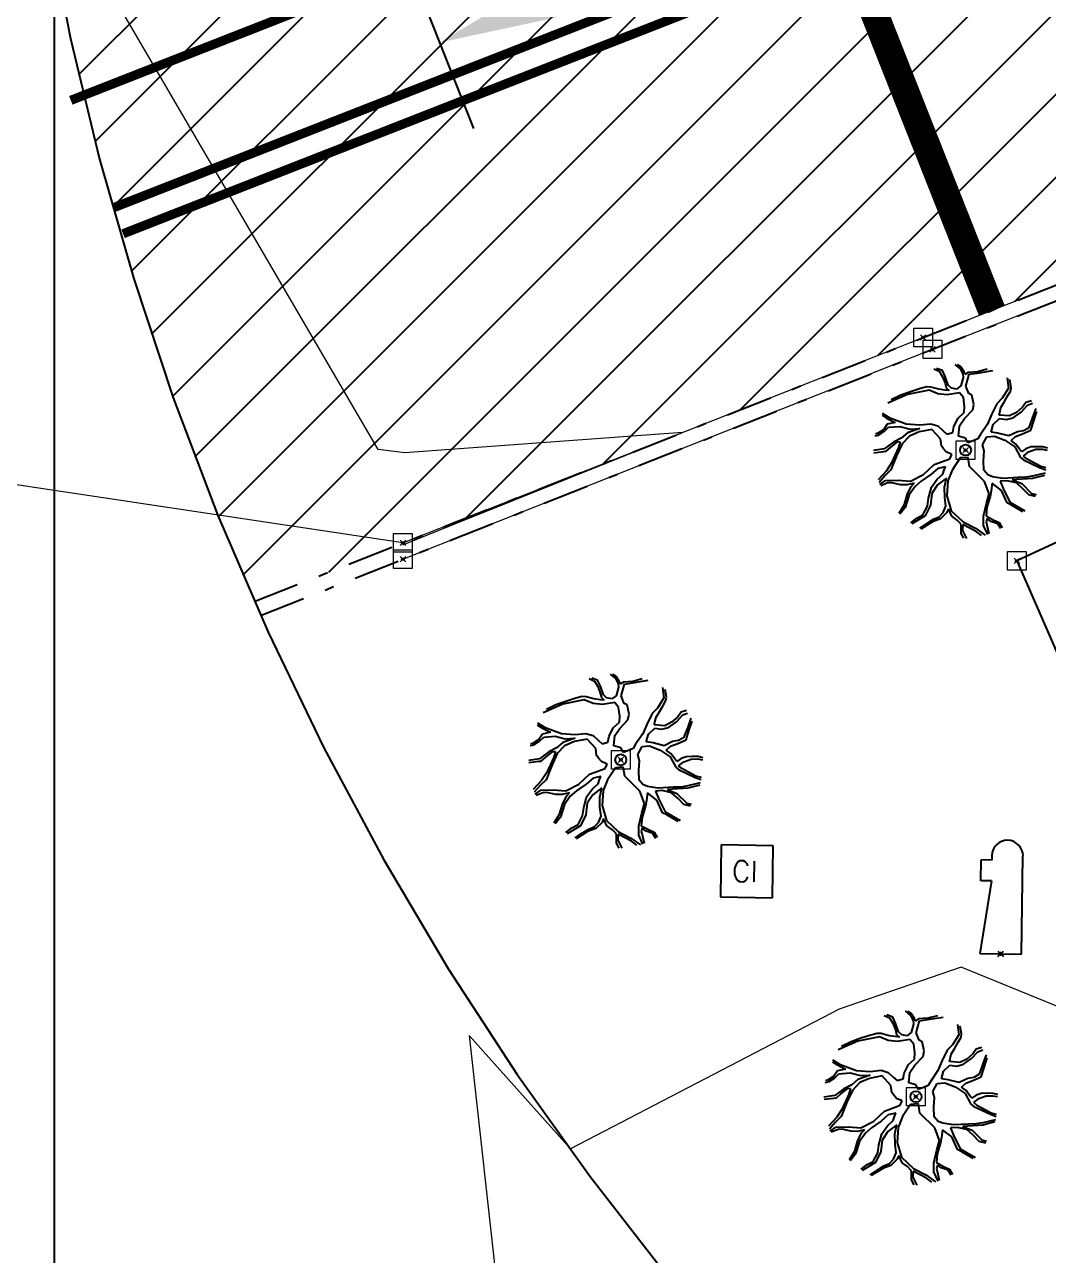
# Model space of a CAD drawing. Extents: x 350769 to 354978, y 6304672 to 6307963.
# Drawn here: x 352299.68 to 352310.75, y 6305327.12 to 6305340.43 of the extents above; entities that cross this region are included whole.
import ezdxf

# ---------------------------------------------------------------- set-up
doc = ezdxf.new("R2010")
doc.units = 0
doc.header["$PDMODE"] = 35
doc.header["$PDSIZE"] = 0.03
for name, pattern in [('3-5', [8, 3, -5]), ('4.0 - LO RECABARREN - DESNIVEL NUEVO$0$HIDDEN', [0.375, 0.25, -0.125]), ('CONTINUOS', [0]), ('DASHED', [19.05, 12.7, -6.35]), ('HIDDEN', [9.525, 6.35, -3.175]), ('JPG_DASHDOT', [1, 0.5, -0.25, 0, -0.25])]:
    doc.linetypes.add(name, pattern=pattern)
doc.layers.get('0').update_dxf_attribs({"linetype": 'CONTINUOUS'})
doc.layers.get('Defpoints').update_dxf_attribs({"linetype": 'CONTINUOUS'})
for name, color, linetype in [('00_Demarcacion Existente', 252, 'CONTINUOUS'), ('02_Geo ext_Acotamiento', 7, 'CONTINUOUS'), ('1-coordenadas', 8, 'CONTINUOUS'), ('1-PAVIMENTO', 161, 'CONTINUOUS'), ('1-RADIER', 251, 'CONTINUOUS'), ('1-SOLERA', 212, 'CONTINUOUS'), ('2-ACHURADO PAVIMENTO HORMIGON 3', 8, 'CONTINUOUS'), ('C-TINN', 5, 'CONTINUOUS'), ('C-TOPO-MAJR', 9, 'CONTINUOUS'), ('C-TOPO-MINR', 8, 'CONTINUOUS'), ('LE_proyección abajo', 4, 'HIDDEN'), ('TOP-URB-SOLERAS -PAV', 2, 'JPG_DASHDOT'), ('Z-ARBOL', 253, 'CONTINUOUS'), ('Z-CR', 253, 'CONTINUOUS'), ('Z-GRIF', 253, 'CONTINUOUS')]:
    doc.layers.add(name, color=color, linetype=linetype)
doc.layers.add('0_ASD_TOPOGRAFIA_ELEMENTOS', color=7, linetype='CONTINUOS', lineweight=5, true_color=0xbdbdbd)
doc.styles.add('ROMANS', font='romans.shx', dxfattribs={"width": 0.65})
doc.dimstyles.new('Principal', dxfattribs={"dimscale": 0, "dimtxt": 2, "dimasz": 2, "dimexe": 1, "dimexo": 1, "dimtad": 1, "dimrnd": 0.05, "dimzin": 1, "dimtxsty": 'ROMANS', "dimcen": 2.5, "dimclrt": 2, "dimaunit": 2, "dimadec": 0, "dimazin": 0, "dimtfac": 1, "dimtmove": 0, "dimatfit": 3, "dimfxl": 1, "dimfxlon": 1, "dimarcsym": 0})

# ---------------------------------------------------------------- blocks, each defined once
blk = doc.blocks.new('COORDENADAS')
at = {"layer": '1-coordenadas'}
blk.add_line((120, -900.625), (120, -0.625), dxfattribs=at)
blk = doc.blocks.new('CR')
at = {"layer": 'Z-CR', "color": 9, "true_color": 0xbdbdbd}
for p, q in [((-1.125, 1.125), (-1.125, -1.125)), ((1.125, 1.125), (-1.125, 1.125)), ((1.125, -1.125), (1.125, 1.125)), ((-1.125, -1.125), (1.125, -1.125))]:
    blk.add_line(p, q, dxfattribs=at)
at = {"layer": 'Z-CR', "color": 9, "true_color": 0xbdbdbd, "style": 'ROMANS'}
blk.add_text('CI', height=0.9, dxfattribs=at).set_placement((-0.651, -0.452))
blk = doc.blocks.new('GRIF')
at = {"layer": 'Z-GRIF'}
for p, q in [((-0.562, 1.969), (-0.562, 2.531)), ((-0.281, 2.531), (-0.562, 2.531)), ((-0.281, 2.651), (-0.281, 2.531)), ((0.562, 0), (0.562, 2.651)), ((-0.281, 1.969), (-0.562, 0)), ((-0.281, 1.969), (-0.562, 1.969)), ((-0.562, 0), (0.562, 0))]:
    blk.add_line(p, q, dxfattribs=at)
blk.add_arc((0.141, 2.651), 0.422, 0, 180, dxfattribs=at)
blk.add_point((0, 0), dxfattribs=at)
blk = doc.blocks.new('ARBOL')
at = {"layer": 'Z-ARBOL', "color": 9, "linetype": 'Continuous', "true_color": 0xbdbdbd}
for p, q in [((-1.403, 3.597), (-1.165, 3.491)), ((-1.029, 3.526), (-1.286, 3.62)), ((-1.165, 3.491), (-1.017, 3.252)), ((-0.902, 3.26), (-1.029, 3.526)), ((-0.477, 3.797), (-0.24, 3.601)), ((-0.207, 3.685), (-0.352, 3.773)), ((-0.24, 3.601), (-0.123, 3.368)), ((-0.057, 3.46), (-0.207, 3.685)), ((-0.123, 3.368), (-0.104, 3.213)), ((-0.029, 3.35), (-0.057, 3.46)), ((0.118, 3.442), (-0.029, 3.35)), ((0.016, 2.829), (0.166, 3.358)), ((0.526, 3.47), (0.118, 3.442)), ((0.166, 3.358), (0.515, 3.412)), ((0.515, 3.412), (1.206, 3.526)), ((0.952, 3.585), (0.526, 3.47)), ((-1.989, 2.729), (-2.436, 2.588)), ((-1.717, 2.798), (-1.989, 2.729)), ((-1.54, 2.794), (-1.717, 2.798)), ((-1.187, 2.697), (-1.54, 2.794)), ((-1.017, 3.252), (-0.911, 2.96)), ((-0.911, 2.96), (-0.854, 2.754)), ((-0.767, 2.873), (-0.902, 3.26)), ((-0.854, 2.754), (-0.73, 2.639)), ((-0.63, 2.741), (-0.767, 2.873)), ((-0.396, 2.696), (-0.63, 2.741)), ((-0.207, 2.841), (-0.396, 2.696)), ((-0.104, 3.213), (-0.207, 2.841)), ((0.148, 2.502), (0.016, 2.829)), ((1.905, 2.74), (1.627, 2.295)), ((1.849, 3.198), (1.905, 2.74)), ((2.025, 2.777), (1.962, 3.121)), ((1.998, 2.632), (2.025, 2.777)), ((-2.573, 2.463), (-3.436, 2.075)), ((-2.87, 2.43), (-3.296, 2.225)), ((-2.436, 2.588), (-2.87, 2.43)), ((-1.615, 2.657), (-2.573, 2.463)), ((-1.226, 2.493), (-1.615, 2.657)), ((-0.816, 2.445), (-1.226, 2.493)), ((-0.92, 2.661), (-1.187, 2.697)), ((-0.73, 2.639), (-0.92, 2.661)), ((-0.266, 2.536), (-0.816, 2.445)), ((-0.096, 2.323), (-0.266, 2.536)), ((-0.041, 1.935), (-0.096, 2.323)), ((0.28, 2.432), (0.148, 2.502)), ((0.364, 2.024), (0.28, 2.432)), ((1.627, 2.295), (1.387, 2.055)), ((1.729, 2.155), (1.875, 2.414)), ((1.875, 2.414), (1.998, 2.632)), ((2.914, 2.185), (2.673, 2.111)), ((-0.333, 1.418), (-0.059, 1.667)), ((-0.059, 1.667), (-0.041, 1.935)), ((-0.047, 1.394), (0.316, 1.777)), ((0.316, 1.777), (0.364, 2.024)), ((1.387, 2.055), (1.15, 1.572)), ((1.485, 1.554), (1.564, 1.885)), ((1.564, 1.885), (1.729, 2.155)), ((2.249, 1.664), (1.945, 1.511)), ((2.109, 1.435), (2.463, 1.684)), ((2.52, 1.899), (2.249, 1.664)), ((2.463, 1.684), (2.748, 1.991)), ((2.673, 2.111), (2.52, 1.899)), ((2.748, 1.991), (2.957, 2.072)), ((3.108, 1.847), (2.968, 1.452)), ((3.018, 1.291), (3.163, 1.716)), ((-3.7, 1.548), (-3.498, 1.419)), ((-3.69, 1.634), (-3.381, 1.442)), ((-3.47, 1.143), (-3.63, 0.901)), ((-3.498, 1.419), (-3.116, 1.225)), ((-3.116, 1.225), (-3.47, 1.143)), ((-3.381, 1.442), (-2.627, 1.162)), ((-2.627, 1.162), (-2.021, 1.122)), ((-2.021, 1.122), (-1.544, 1.167)), ((-1.544, 1.167), (-1.222, 1.075)), ((-0.517, 1.046), (-0.333, 1.418)), ((-0.27, 1.074), (-0.047, 1.394)), ((0.973, 1.154), (0.657, 0.687)), ((1.15, 1.572), (0.973, 1.154)), ((1.13, 0.793), (1.228, 1.135)), ((1.228, 1.135), (1.504, 1.399)), ((1.945, 1.511), (1.485, 1.554)), ((1.504, 1.399), (1.819, 1.354)), ((1.819, 1.354), (2.109, 1.435)), ((2.839, 1.115), (2.78, 0.975)), ((2.968, 1.452), (2.839, 1.115)), ((2.891, 0.879), (3.018, 1.291)), ((-4.02, 0.629), (-3.835, 0.669)), ((-3.923, 0.716), (-3.985, 0.728)), ((-3.63, 0.901), (-3.923, 0.716)), ((-3.835, 0.669), (-3.594, 0.834)), ((-3.594, 0.834), (-3.415, 1.011)), ((-3.415, 1.011), (-2.907, 1.05)), ((-2.907, 1.05), (-2.46, 0.935)), ((-2.574, 0.761), (-2.845, 0.526)), ((-2.487, 0.623), (-2.811, 0.278)), ((-2.02, 0.956), (-2.574, 0.761)), ((-2.048, 0.811), (-2.487, 0.623)), ((-2.46, 0.935), (-2.02, 0.956)), ((-1.495, 0.916), (-2.048, 0.811)), ((-1.107, 0.496), (-1.495, 0.916)), ((-1.222, 1.075), (-1.003, 0.868)), ((-1.003, 0.868), (-0.823, 0.713)), ((-0.823, 0.713), (-0.567, 0.785)), ((-0.567, 0.785), (-0.517, 1.046)), ((-0.309, 0.615), (-0.27, 1.074)), ((-0.003, 0.526), (-0.309, 0.615)), ((0.657, 0.687), (0.541, 0.498)), ((0.749, 0.232), (0.945, 0.586)), ((0.945, 0.586), (1.274, 0.614)), ((1.429, 0.75), (1.13, 0.793)), ((1.274, 0.614), (1.74, 0.435)), ((1.922, 0.626), (1.429, 0.75)), ((2.296, 0.811), (1.922, 0.626)), ((2.013, 0.428), (2.208, 0.602)), ((2.208, 0.602), (2.522, 0.723)), ((2.562, 0.851), (2.296, 0.811)), ((2.522, 0.723), (2.891, 0.879)), ((2.78, 0.975), (2.562, 0.851)), ((-3.598, 0.051), (-4.08, -0.022)), ((-3.185, 0.35), (-3.598, 0.051)), ((-3.521, -0.054), (-3.326, 0.12)), ((-3.326, 0.12), (-3.003, 0.375)), ((-2.972, 0.113), (-3.28, -0.567)), ((-2.845, 0.526), (-3.185, 0.35)), ((-2.811, 0.278), (-3.057, -0.248)), ((-3.003, 0.375), (-2.891, 0.369)), ((-2.891, 0.369), (-2.972, 0.113)), ((-1.069, 0.187), (-1.107, 0.496)), ((-0.979, 0.064), (-1.069, 0.187)), ((-0.861, -0.079), (-0.979, 0.064)), ((0.12, 0.322), (-0.003, 0.526)), ((0.541, 0.498), (0.12, 0.322)), ((0.826, -0.039), (0.749, 0.232)), ((1.74, 0.435), (2.184, 0.139)), ((2.225, 0.267), (2.013, 0.428)), ((2.184, 0.139), (2.434, -0.331)), ((2.391, 0.039), (2.225, 0.267)), ((2.484, -0.069), (2.391, 0.039)), ((2.67, 0.062), (2.484, -0.069)), ((2.895, 0.139), (2.67, 0.062)), ((2.788, -0.082), (3.118, 0.036)), ((3.155, 0.15), (2.895, 0.139)), ((3.118, 0.036), (3.409, 0.041)), ((3.428, 0.143), (3.155, 0.15)), ((3.409, 0.041), (3.612, 0.003)), ((3.628, 0.09), (3.428, 0.143)), ((-4.066, -0.115), (-3.635, -0.062)), ((-3.635, -0.062), (-3.521, -0.054)), ((-3.057, -0.248), (-3.307, -0.878)), ((-1.388, -0.641), (-0.693, -0.382)), ((-0.607, -0.187), (-0.861, -0.079)), ((-0.693, -0.382), (-0.607, -0.187)), ((-0.234, -0.349), (-0.595, -0.883)), ((0.11, -0.324), (-0.234, -0.349)), ((0.178, -0.729), (0.11, -0.324)), ((0.792, -0.47), (0.826, -0.039)), ((0.808, -0.895), (0.792, -0.47)), ((2.434, -0.331), (2.56, -0.43)), ((2.56, -0.264), (2.788, -0.082)), ((2.727, -0.401), (2.56, -0.264)), ((2.56, -0.43), (3.301, -0.782)), ((3.107, -0.61), (2.727, -0.401)), ((-3.508, -0.915), (-3.874, -1.313)), ((-3.307, -0.878), (-3.565, -1.13)), ((-3.28, -0.567), (-3.508, -0.915)), ((-2.433, -1.376), (-1.859, -1.079)), ((-1.537, -1.08), (-1.964, -1.376)), ((-1.859, -1.079), (-1.388, -0.641)), ((-1.226, -0.808), (-1.537, -1.08)), ((-1.253, -1.285), (-1, -1.062)), ((-0.89, -0.736), (-1.226, -0.808)), ((-1, -1.062), (-0.949, -0.876)), ((-0.949, -0.876), (-0.89, -0.736)), ((-0.595, -0.883), (-0.783, -1.36)), ((0.844, -1.384), (0.178, -0.729)), ((0.98, -1.093), (0.808, -0.895)), ((3.522, -1.022), (2.971, -1.156)), ((3.327, -0.727), (3.107, -0.61)), ((3.301, -0.782), (3.556, -0.877)), ((3.574, -0.789), (3.327, -0.727)), ((-3.565, -1.13), (-3.831, -1.435)), ((-3.796, -1.524), (-3.541, -1.346)), ((-3.449, -1.454), (-3.747, -1.578)), ((-3.541, -1.346), (-2.989, -1.331)), ((-3.269, -1.443), (-3.449, -1.454)), ((-2.882, -1.532), (-3.269, -1.443)), ((-2.989, -1.331), (-2.433, -1.376)), ((-2.593, -1.542), (-2.882, -1.532)), ((-2.273, -1.468), (-2.593, -1.542)), ((-2.581, -1.981), (-2.412, -1.607)), ((-2.235, -1.61), (-2.5, -1.982)), ((-2.412, -1.607), (-2.273, -1.468)), ((-1.964, -1.376), (-2.235, -1.61)), ((-1.515, -1.642), (-1.253, -1.285)), ((-1.237, -1.544), (-1.487, -1.919)), ((-0.841, -1.243), (-1.237, -1.544)), ((-0.934, -1.647), (-0.841, -1.243)), ((-0.783, -1.36), (-0.829, -2.029)), ((1.046, -1.935), (0.844, -1.384)), ((1.19, -1.179), (0.98, -1.093)), ((1.184, -1.464), (1.136, -1.801)), ((1.592, -1.783), (1.184, -1.464)), ((1.645, -1.25), (1.19, -1.179)), ((1.833, -1.361), (1.539, -1.381)), ((1.539, -1.381), (1.67, -1.707)), ((2.33, -1.215), (1.645, -1.25)), ((2.251, -1.456), (1.833, -1.361)), ((2.967, -1.261), (2.068, -1.316)), ((2.068, -1.316), (2.488, -1.486)), ((2.542, -1.708), (2.251, -1.456)), ((2.671, -1.205), (2.33, -1.215)), ((2.488, -1.486), (2.923, -1.916)), ((2.971, -1.156), (2.671, -1.205)), ((3.494, -1.121), (2.967, -1.261)), ((-2.711, -2.409), (-2.581, -1.981)), ((-2.5, -1.982), (-2.67, -2.537)), ((-1.691, -2.483), (-1.64, -2.131)), ((-1.64, -2.131), (-1.515, -1.642)), ((-1.487, -1.919), (-1.553, -2.434)), ((-0.924, -2.102), (-0.934, -1.647)), ((-0.869, -2.489), (-0.924, -2.102)), ((-0.829, -2.029), (-0.631, -2.685)), ((0.931, -2.365), (1.046, -1.935)), ((1.089, -2.048), (0.947, -2.534)), ((1.136, -1.801), (1.089, -2.048)), ((1.84, -2.342), (1.592, -1.783)), ((1.67, -1.707), (1.96, -2.305)), ((2.797, -1.983), (2.542, -1.708)), ((3.09, -2.053), (2.797, -1.983)), ((2.923, -1.916), (3.123, -1.969)), ((-2.944, -2.787), (-2.711, -2.409)), ((-2.67, -2.537), (-2.906, -2.839)), ((-1.893, -2.866), (-1.691, -2.483)), ((-1.553, -2.434), (-1.79, -2.916)), ((-0.986, -2.768), (-0.869, -2.489)), ((-0.76, -2.6), (-0.825, -2.769)), ((-0.614, -2.929), (-0.76, -2.6)), ((-0.631, -2.685), (-0.112, -3.176)), ((0.792, -2.926), (0.931, -2.365)), ((0.947, -2.534), (0.907, -2.918)), ((2.032, -2.439), (1.84, -2.342)), ((1.96, -2.305), (2.63, -2.689)), ((2.541, -2.732), (2.032, -2.439)), ((-2.428, -3.216), (-2.163, -3.011)), ((-1.79, -2.916), (-2.375, -3.272)), ((-2.163, -3.011), (-1.893, -2.866)), ((-1.468, -3.174), (-1.982, -3.498)), ((-1.763, -3.283), (-1.414, -3.063)), ((-1.104, -3.047), (-1.468, -3.174)), ((-1.414, -3.063), (-1.168, -2.959)), ((-1.168, -2.959), (-0.986, -2.768)), ((-0.825, -2.769), (-1.104, -3.047)), ((-0.371, -3.096), (-0.614, -2.929)), ((-0.209, -3.263), (-0.371, -3.096)), ((-0.194, -3.356), (-0.209, -3.263)), ((-0.112, -3.176), (0.447, -3.464)), ((0.795, -3.334), (0.792, -2.926)), ((0.95, -3.032), (0.906, -3.174)), ((0.906, -3.174), (0.947, -3.302)), ((0.907, -2.918), (1.258, -3.106)), ((1.12, -3.155), (0.95, -3.032)), ((1.423, -3.258), (1.12, -3.155)), ((1.258, -3.106), (1.481, -3.209)), ((1.558, -3.479), (1.423, -3.258)), ((1.481, -3.209), (1.614, -3.445)), ((-2.023, -3.459), (-1.763, -3.283)), ((-0.193, -3.688), (-0.194, -3.356)), ((-0.073, -3.907), (-0.193, -3.688)), ((-0.118, -3.295), (-0.137, -3.563)), ((-0.137, -3.563), (0.039, -3.913)), ((0.469, -3.603), (-0.118, -3.295)), ((0.447, -3.464), (0.866, -3.771)), ((0.709, -3.785), (0.469, -3.603)), ((0.979, -3.736), (0.795, -3.334)), ((0.947, -3.302), (1.033, -3.696))]:
    blk.add_line(p, q, dxfattribs=at)
at = {"layer": 'Z-ARBOL', "color": 9, "true_color": 0xbdbdbd}
blk.add_circle((0, 0), 0.245, dxfattribs=at)
blk = doc.blocks.new('*D1090')
at = {"layer": '02_Geo ext_Acotamiento', "color": 0, "lineweight": -2}
for p, q in [((352316.036, 6305346.003), (352316.771, 6305344.143)), ((352306.026, 6305340.97), (352314.544, 6305344.338)), ((352303.798, 6305341.164), (352304.533, 6305339.304))]:
    blk.add_line(p, q, dxfattribs=at)
at = {"layer": '02_Geo ext_Acotamiento', "color": 0}
for points in [[(352314.421, 6305344.648), (352314.666, 6305344.028), (352316.404, 6305345.073)], [(352305.903, 6305341.28), (352306.148, 6305340.66), (352304.166, 6305340.234)]]:
    blk.add_solid(points, dxfattribs=at)
at = {"layer": 'Defpoints', "color": 0}
for p in [(352315.623, 6305347.048), (352316.404, 6305345.073), (352303.385, 6305342.209)]:
    blk.add_point(p, dxfattribs=at)
at = {"layer": '02_Geo ext_Acotamiento', "color": 2, "insert": (352309.617, 6305344.342), "char_height": 2, "attachment_point": 5, "rotation": 21.5742, "style": 'ROMANS'}
blk.add_mtext('13,15', dxfattribs=at)
blk = doc.blocks.new('A$C66036E5C')
at = {"layer": 'LE_proyección abajo', "color": 210, "linetype": 'DASHED', "ltscale": 20}
blk.add_arc((88.31, 32.205), 31.908, 130.2319, 77.1073, dxfattribs=at)
blk = doc.blocks.new('TOPOGRAFIA')
at = {"layer": '1-coordenadas', "color": 9, "linetype": '4.0 - LO RECABARREN - DESNIVEL NUEVO$0$HIDDEN', "lineweight": 0, "ltscale": 50, "true_color": 0xbdbdbd}
blk.add_line((390300, 6302300), (390300, 6303200), dxfattribs=at)
at = {"layer": '1-PAVIMENTO', "color": 9, "lineweight": 0, "true_color": 0xbdbdbd}
for points in [[(390309.395, 6302337.044), (390316.578, 6302339.886)], [(390303.769, 6302334.824), (390309.395, 6302337.044)], [(390303.769, 6302334.824), (390289.868, 6302336.911)]]:
    blk.add_lwpolyline(points, dxfattribs=at)
at = {"layer": '1-RADIER', "color": 9, "lineweight": 0, "true_color": 0xbdbdbd, "flags": 128}
blk.add_lwpolyline([(390310.408, 6302334.63), (390310.929, 6302333.433), (390311.993, 6302333.938), (390311.684, 6302335.22), (390310.408, 6302334.63)], dxfattribs=at)
at = {"layer": '1-SOLERA', "color": 9, "lineweight": 0, "true_color": 0xbdbdbd, "flags": 128}
blk.add_lwpolyline([(390303.769, 6302334.648), (390309.496, 6302336.917), (390316.599, 6302339.707, -0.147864), (390318.009, 6302339.821, -1.424006)], format="xyb", dxfattribs=at)
at = {"layer": 'C-TINN', "color": 9, "linetype": 'Continuous', "lineweight": 0, "true_color": 0xbdbdbd}
for points, elevation in [([(390309.295, 6302336.944), (390309.295, 6302337.144), (390309.495, 6302337.144), (390309.495, 6302336.944), (390309.295, 6302336.944)], 672.531), ([(390309.396, 6302336.817), (390309.396, 6302337.017), (390309.596, 6302337.017), (390309.596, 6302336.817), (390309.396, 6302336.817)], 672.83), ([(390309.753, 6302335.727), (390309.753, 6302335.927), (390309.953, 6302335.927), (390309.953, 6302335.727), (390309.753, 6302335.727)], 672.769), ([(390303.669, 6302334.724), (390303.669, 6302334.924), (390303.869, 6302334.924), (390303.869, 6302334.724), (390303.669, 6302334.724)], 672.464), ([(390303.669, 6302334.548), (390303.669, 6302334.748), (390303.869, 6302334.748), (390303.869, 6302334.548), (390303.669, 6302334.548)], 672.755), ([(390310.308, 6302334.53), (390310.308, 6302334.73), (390310.508, 6302334.73), (390310.508, 6302334.53), (390310.308, 6302334.53)], 672.767), ([(390306.025, 6302332.378), (390306.025, 6302332.578), (390306.225, 6302332.578), (390306.225, 6302332.378), (390306.025, 6302332.378)], 672.729), ([(390309.216, 6302328.736), (390309.216, 6302328.936), (390309.416, 6302328.936), (390309.416, 6302328.736), (390309.216, 6302328.736)], 673.095)]:
    blk.add_lwpolyline(points, dxfattribs=dict(at, elevation=elevation))
for p in [(390309.395, 6302337.044, 672.531), (390309.496, 6302336.917, 672.83), (390309.853, 6302335.827, 672.769), (390303.769, 6302334.824, 672.464), (390303.769, 6302334.648, 672.755), (390310.408, 6302334.63, 672.767), (390306.125, 6302332.478, 672.729), (390309.316, 6302328.836, 673.095)]:
    blk.add_point(p, dxfattribs=at)
at = {"layer": 'C-TOPO-MAJR', "color": 9, "linetype": 'Continuous', "lineweight": 0, "true_color": 0xbdbdbd, "elevation": 672.5}
blk.add_lwpolyline([(390303.769, 6302334.802), (390304.332, 6302335.03), (390306.792, 6302336.017), (390303.79, 6302335.797), (390303.502, 6302335.834), (390300.428, 6302341.099), (390300.283, 6302341.05), (390300.244, 6302341.033), (390299.711, 6302340.832)], dxfattribs=at)
at = {"layer": 'C-TOPO-MINR', "color": 9, "linetype": 'Continuous', "lineweight": 0, "true_color": 0xbdbdbd, "elevation": 673}
blk.add_lwpolyline([(390308.488, 6302329.781), (390305.58, 6302328.272), (390304.485, 6302329.496), (390305.021, 6302324.645), (390310.628, 6302326.748), (390311.648, 6302327.127), (390312.447, 6302329.503), (390311.448, 6302329.566), (390309.807, 6302330.236), (390308.488, 6302329.781)], dxfattribs=at)
at = {"layer": 'Z-ARBOL', "color": 9, "linetype": 'ByBlock', "lineweight": 0, "true_color": 0xbdbdbd, "xscale": 0.2441400029806206, "yscale": 0.2441400029806206, "zscale": 0.2441400029806206}
for p in [(390309.853, 6302335.827), (390306.125, 6302332.478), (390309.316, 6302328.836)]:
    blk.add_blockref('ARBOL', p, dxfattribs=at)
at = {"layer": 'Z-CR', "color": 9, "lineweight": 0, "true_color": 0xbdbdbd, "xscale": 0.25, "yscale": 0.25, "zscale": 0.25, "rotation": 359.0901018221344}
blk.add_blockref('CR', (390307.488, 6302331.273), dxfattribs=at)
at = {"layer": 'Z-GRIF', "color": 9, "lineweight": 0, "true_color": 0xbdbdbd, "xscale": 0.4, "yscale": 0.4, "zscale": 0.4, "rotation": 359.090101839884}
blk.add_blockref('GRIF', (390310.232, 6302330.38), dxfattribs=at)

msp = doc.modelspace()

# ---------------------------------------------------------------- hatches: boundary and pattern name
at = {"layer": '2-ACHURADO PAVIMENTO HORMIGON 3'}
h = msp.add_hatch(dxfattribs=at)
h.set_pattern_fill('ANSI31', color=256, scale=0.2)
h.set_pattern_definition([(45, (0, 0), (-0.449012806053, 0.449012806053), [])])
edge = h.paths.add_edge_path()
edge.add_line((352341.035, 6305348.179), (352347.072, 6305350.197))
edge.add_line((352347.072, 6305350.197), (352352.002, 6305351.936))
edge.add_line((352352.002, 6305351.936), (352360.513, 6305355.192))
edge.add_line((352360.513, 6305355.192), (352362.048, 6305355.793))
edge.add_arc((352331.353, 6305347.075), 31.908, 15.8554, 28.5596)
edge.add_line((352359.379, 6305362.33), (352358.592, 6305362.021))
edge.add_line((352358.592, 6305362.021), (352346.531, 6305357.502))
edge.add_line((352346.531, 6305357.502), (352337.514, 6305354.407))
edge.add_line((352337.514, 6305354.407), (352329.564, 6305351.852))
edge.add_line((352329.564, 6305351.852), (352329.477, 6305351.822))
edge.add_line((352329.477, 6305351.822), (352329.952, 6305350.43))
edge.add_line((352329.952, 6305350.43), (352327.113, 6305349.461))
edge.add_line((352327.113, 6305349.461), (352326.648, 6305350.822))
edge.add_line((352326.648, 6305350.822), (352312.751, 6305345.907))
edge.add_arc((211152.579, 6660793.69), 382451.723, 291.65873843, 291.65967784, ccw=False)
edge.add_line((352306.923, 6305343.593), (352300.048, 6305340.901))
edge.add_arc((352331.353, 6305347.075), 31.908, 191.1572, 191.9126)
edge.add_arc((352331.353, 6305347.075), 31.908, 191.9126, 203.8174)
edge.add_line((352302.162, 6305334.19), (352309.395, 6305337.044))
edge.add_line((352309.395, 6305337.044), (352316.578, 6305339.886))
edge.add_arc((352317.536, 6305337.464), 2.605, 97.7143, 111.5865, ccw=False)
edge.add_line((352317.187, 6305340.045), (352327.409, 6305343.678))
edge.add_line((352327.409, 6305343.678), (352335.441, 6305346.276))
edge.add_line((352335.441, 6305346.276), (352341.035, 6305348.179))
edge = h.paths.add_edge_path()
edge.add_arc((352331.353, 6305347.075), 31.908, 336.6743, 358.2614)
edge.add_line((352363.247, 6305346.107), (352363.089, 6305346.045))
edge.add_line((352363.089, 6305346.045), (352337.01, 6305336.469))
edge.add_line((352337.01, 6305336.469), (352330.969, 6305334.226))
edge.add_line((352330.969, 6305334.226), (352314.054, 6305328.005))
edge.add_line((352314.054, 6305328.005), (352311.667, 6305327.111))
edge.add_line((352311.667, 6305327.111), (352307.733, 6305325.622))
edge.add_arc((352331.353, 6305347.075), 31.908, 222.2476, 246.48)
edge.add_line((352318.62, 6305317.818), (352334.909, 6305324.258))
edge.add_line((352334.909, 6305324.258), (352360.654, 6305334.441))

# ---------------------------------------------------------------- linework, layer by layer
at = {"layer": '00_Demarcacion Existente', "color": 210, "flags": 128}
for points, const_width in [([(352307.563, 6305343.849), (352310.136, 6305337.338)], 0.3), ([(352308.478, 6305341.534), (352307.865, 6305341.277), (352304.296, 6305339.881), (352300.634, 6305338.446)], 0.1), ([(352308.589, 6305341.255), (352307.977, 6305340.999), (352304.405, 6305339.601), (352300.743, 6305338.166)], 0.1)]:
    msp.add_lwpolyline(points, dxfattribs=dict(at, const_width=const_width))
at = {"layer": '00_Demarcacion Existente', "color": 210, "linetype": '3-5', "const_width": 0.1, "flags": 128}
msp.add_lwpolyline([(352308.023, 6305342.685), (352307.396, 6305342.436), (352303.841, 6305341.045), (352300.178, 6305339.609)], dxfattribs=at)
at = {"layer": '1-RADIER', "flags": 128}
msp.add_lwpolyline([(352310.408, 6305334.63), (352310.929, 6305333.433), (352311.993, 6305333.938), (352311.684, 6305335.22), (352310.408, 6305334.63)], dxfattribs=at)
at = {"layer": 'TOP-URB-SOLERAS -PAV', "flags": 128}
msp.add_lwpolyline([(352302.23, 6305334.038), (352309.496, 6305336.917), (352315.421, 6305339.244)], dxfattribs=at)
at = {"layer": 'TOP-URB-SOLERAS -PAV'}
for points in [[(352309.395, 6305337.044), (352314.837, 6305339.197)], [(352302.162, 6305334.19), (352309.395, 6305337.044)]]:
    msp.add_lwpolyline(points, dxfattribs=at)

# ---------------------------------------------------------------- block references
at = {"color": 252, "linetype": 'DASHED'}
msp.add_blockref('COORDENADAS', (352180, 6306200.625), dxfattribs=at)
msp.add_blockref('A$C66036E5C', (352243.043, 6305314.871))
at = {"layer": 'Z-ARBOL', "linetype": 'ByBlock', "lineweight": -2, "xscale": 0.2441400029806206, "yscale": 0.2441400029806206, "zscale": 0.2441400029806206}
for p in [(352309.853, 6305335.827), (352309.316, 6305328.836)]:
    msp.add_blockref('ARBOL', p, dxfattribs=at)
at = {"layer": 'Z-CR', "xscale": 0.25, "yscale": 0.25, "zscale": 0.25, "rotation": 359.0901018221344}
msp.add_blockref('CR', (352307.488, 6305331.273), dxfattribs=at)
at = {"layer": 'Z-GRIF', "xscale": 0.4, "yscale": 0.4, "zscale": 0.4, "rotation": 359.090101839884}
msp.add_blockref('GRIF', (352310.232, 6305330.38), dxfattribs=at)

# ---------------------------------------------------------------- dimensions: what is measured, and where the dimension line sits
at = {"layer": '02_Geo ext_Acotamiento'}
dim = msp.add_aligned_dim(p1=(352303.385, 6305342.209), p2=(352315.623, 6305347.048), distance=-2.124, dimstyle='Principal', override={"dimscale": 0, "dimtix": 0, "dimtofl": 1, "dimtmove": 1, "dimatfit": 3, "dimfxl": 1}, dxfattribs=at)
dim.commit()
dim.dimension.update_dxf_attribs({"geometry": '*D1090', "text_midpoint": (352309.617, 6305344.342)})

# ---------------------------------------------------------------- next in the draw order: block references
at = {"layer": '0_ASD_TOPOGRAFIA_ELEMENTOS', "color": 30, "true_color": 0xf26507}
msp.add_blockref('TOPOGRAFIA', (-38000, 3000), dxfattribs=at)

doc.saveas('drawing.dxf')
